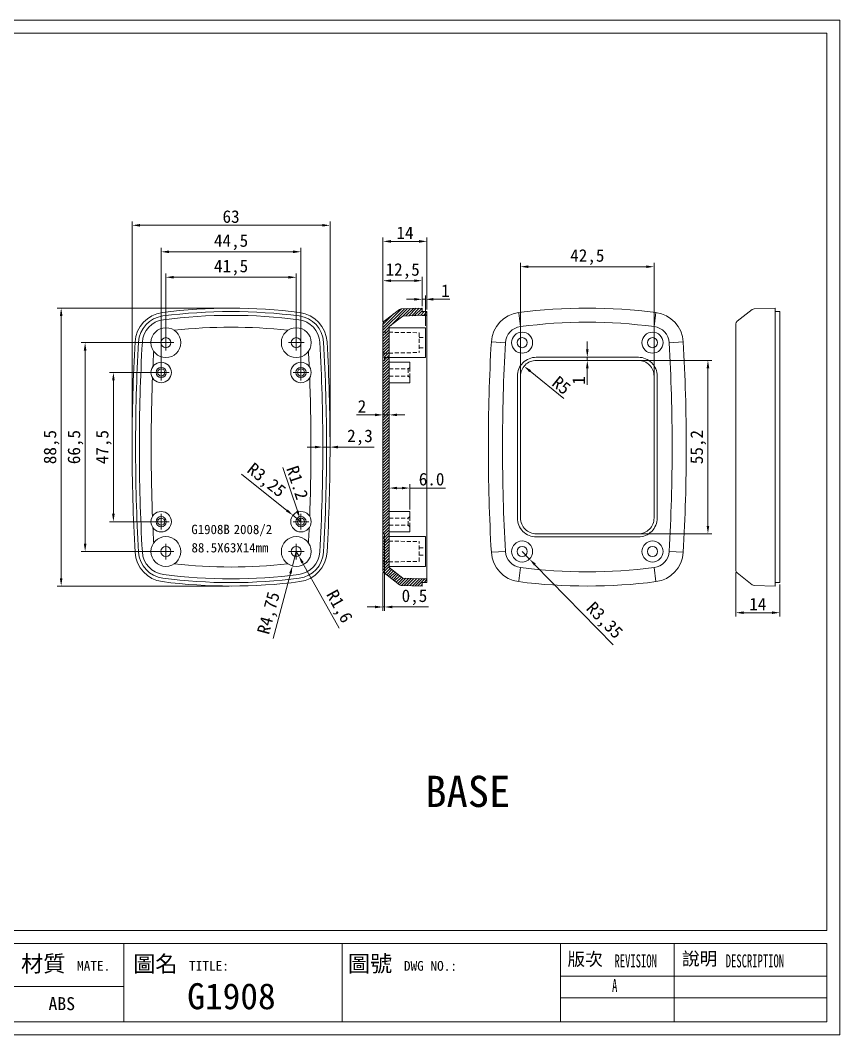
# Model space of a CAD drawing. Header units: millimetres. Extents: x -706 to -112, y -791 to -468.
# Drawn here: x -372.5 to -111.6, y -791.3 to -468.3 of the extents above; entities that cross this region are included whole.
import ezdxf

# ---------------------------------------------------------------- set-up
doc = ezdxf.new("R2010")
doc.units = ezdxf.units.MM
doc.linetypes.add('HIDDEN2', pattern=[4.7625, 3.175, -1.5875])
doc.layers.get('0').update_dxf_attribs({"lineweight": 20})
for name, color, linetype, lineweight in [('剖面線', 7, 'Continuous', 20), ('虛線', 7, 'HIDDEN2', 18), ('輔助線', 7, 'Continuous', 20)]:
    doc.layers.add(name, color=color, linetype=linetype, lineweight=lineweight)
doc.styles.get("Standard").update_dxf_attribs({"font": 'KAIU.TTF'})
doc.dimstyles.new('ISO-25', dxfattribs={"dimtxt": 2, "dimasz": 2.5, "dimexe": 1.25, "dimexo": 0.625, "dimtad": 1, "dimtxsty": 'Standard', "dimcen": 2.5, "dimclrd": 1, "dimclre": 1, "dimclrt": 1, "dimadec": 0, "dimazin": 0, "dimtfac": 1, "dimtmove": 0, "dimatfit": 3, "dimfxl": 0, "dimlwd": 15, "dimlwe": 15, "dimarcsym": 0})
pattern_1 = [(45, (-1608.8498, -582.59426), (-0.4490128, 0.4490128), [])]

# ---------------------------------------------------------------- blocks, each defined once
blk = doc.blocks.new('*D3')
at = {"layer": '輔助線', "color": 1, "lineweight": 15}
for p, q in [((-144.7, -644.09), (-144.7, -658.18)), ((-130.7, -647.98), (-130.7, -658.18)), ((-142.2, -656.93), (-133.2, -656.93))]:
    blk.add_line(p, q, dxfattribs=at)
at = {"layer": '輔助線', "color": 1}
for points in [[(-142.2, -656.51), (-142.2, -657.34), (-144.7, -656.93)], [(-133.2, -656.51), (-133.2, -657.34), (-130.7, -656.93)]]:
    blk.add_solid(points, dxfattribs=at)
at = {"layer": '輔助線', "color": 1, "insert": (-137.7, -654.19), "char_height": 4, "attachment_point": 5}
blk.add_mtext('14', dxfattribs=at)
blk = doc.blocks.new('*D4')
at = {"layer": '輔助線', "color": 1, "lineweight": 15}
for p, q in [((-336.87, -603.58), (-336.87, -532.34)), ((-273.87, -603.58), (-273.87, -532.34)), ((-334.37, -533.59), (-276.37, -533.59))]:
    blk.add_line(p, q, dxfattribs=at)
at = {"layer": '輔助線', "color": 1}
for points in [[(-334.37, -533.17), (-334.37, -534), (-336.87, -533.59)], [(-276.37, -533.17), (-276.37, -534), (-273.87, -533.59)]]:
    blk.add_solid(points, dxfattribs=at)
at = {"layer": '輔助線', "color": 1, "insert": (-305.37, -530.83), "char_height": 4, "attachment_point": 5}
blk.add_mtext('63', dxfattribs=at)
blk = doc.blocks.new('*D5')
at = {"layer": '輔助線', "color": 1, "lineweight": 15}
for p, q in [((-327.62, -579.83), (-327.62, -540.77)), ((-325.12, -542.02), (-285.63, -542.02)), ((-283.13, -579.96), (-283.13, -540.77))]:
    blk.add_line(p, q, dxfattribs=at)
at = {"layer": '輔助線', "color": 1}
for points in [[(-325.12, -541.6), (-325.12, -542.44), (-327.62, -542.02)], [(-285.63, -541.6), (-285.63, -542.44), (-283.13, -542.02)]]:
    blk.add_solid(points, dxfattribs=at)
at = {"layer": '輔助線', "color": 1, "insert": (-305.37, -538.95), "char_height": 4, "attachment_point": 5}
blk.add_mtext('44,5', dxfattribs=at)
blk = doc.blocks.new('*D6')
at = {"layer": '輔助線', "color": 1, "lineweight": 15}
for p, q in [((-326.12, -570.33), (-326.12, -548.88)), ((-284.62, -570.33), (-284.62, -548.88)), ((-323.62, -550.13), (-287.12, -550.13))]:
    blk.add_line(p, q, dxfattribs=at)
at = {"layer": '輔助線', "color": 1}
for points in [[(-323.62, -549.71), (-323.62, -550.55), (-326.12, -550.13)], [(-287.12, -549.71), (-287.12, -550.55), (-284.62, -550.13)]]:
    blk.add_solid(points, dxfattribs=at)
at = {"layer": '輔助線', "color": 1, "insert": (-305.37, -547.06), "char_height": 4, "attachment_point": 5}
blk.add_mtext('41,5', dxfattribs=at)
blk = doc.blocks.new('*D7')
at = {"layer": '輔助線', "color": 1, "lineweight": 15}
for p, q in [((-306, -559.95), (-360.71, -559.95)), ((-359.46, -562.45), (-359.46, -645.95)), ((-306, -648.45), (-360.71, -648.45))]:
    blk.add_line(p, q, dxfattribs=at)
at = {"layer": '輔助線', "color": 1}
for points in [[(-359.87, -562.45), (-359.04, -562.45), (-359.46, -559.95)], [(-359.87, -645.95), (-359.04, -645.95), (-359.46, -648.45)]]:
    blk.add_solid(points, dxfattribs=at)
at = {"layer": '輔助線', "color": 1, "insert": (-362.52, -604.2), "char_height": 4, "attachment_point": 5, "rotation": 90}
blk.add_mtext('88,5', dxfattribs=at)
blk = doc.blocks.new('*D8')
at = {"layer": '輔助線', "color": 1, "lineweight": 15}
for p, q in [((-326.75, -570.95), (-353.08, -570.95)), ((-351.83, -573.45), (-351.83, -634.95)), ((-326.75, -637.45), (-353.08, -637.45))]:
    blk.add_line(p, q, dxfattribs=at)
at = {"layer": '輔助線', "color": 1}
for points in [[(-352.25, -573.45), (-351.42, -573.45), (-351.83, -570.95)], [(-352.25, -634.95), (-351.42, -634.95), (-351.83, -637.45)]]:
    blk.add_solid(points, dxfattribs=at)
at = {"layer": '輔助線', "color": 1, "insert": (-354.9, -604.2), "char_height": 4, "attachment_point": 5, "rotation": 90}
blk.add_mtext('66,5', dxfattribs=at)
blk = doc.blocks.new('*D9')
at = {"layer": '輔助線', "color": 1, "lineweight": 15}
for p, q in [((-328.25, -580.45), (-344.08, -580.45)), ((-342.83, -582.95), (-342.83, -625.45)), ((-328.25, -627.95), (-344.08, -627.95))]:
    blk.add_line(p, q, dxfattribs=at)
at = {"layer": '輔助線', "color": 1}
for points in [[(-343.25, -582.95), (-342.42, -582.95), (-342.83, -580.45)], [(-343.25, -625.45), (-342.42, -625.45), (-342.83, -627.95)]]:
    blk.add_solid(points, dxfattribs=at)
at = {"layer": '輔助線', "color": 1, "insert": (-345.9, -604.2), "char_height": 4, "attachment_point": 5, "rotation": 90}
blk.add_mtext('47,5', dxfattribs=at)
blk = doc.blocks.new('*D10')
at = {"layer": '輔助線', "color": 1, "lineweight": 15}
for p, q in [((-257.01, -564.32), (-257.01, -537.45)), ((-254.51, -538.7), (-245.51, -538.7)), ((-243.01, -560.43), (-243.01, -537.45))]:
    blk.add_line(p, q, dxfattribs=at)
at = {"layer": '輔助線', "color": 1}
for points in [[(-254.51, -538.29), (-254.51, -539.12), (-257.01, -538.7)], [(-245.51, -538.29), (-245.51, -539.12), (-243.01, -538.7)]]:
    blk.add_solid(points, dxfattribs=at)
at = {"layer": '輔助線', "color": 1, "insert": (-250.01, -535.97), "char_height": 4, "attachment_point": 5}
blk.add_mtext('14', dxfattribs=at)
blk = doc.blocks.new('*D11')
at = {"layer": '輔助線', "color": 1, "lineweight": 15}
for p, q in [((-191.97, -573.1), (-191.97, -570.6)), ((-191.97, -575.6), (-191.97, -576.6)), ((-191.35, -575.6), (-190.72, -575.6)), ((-191.35, -576.6), (-190.72, -576.6)), ((-191.97, -579.1), (-191.97, -584.33))]:
    blk.add_line(p, q, dxfattribs=at)
at = {"layer": '輔助線', "color": 1}
for points in [[(-192.39, -573.1), (-191.56, -573.1), (-191.97, -575.6)], [(-192.39, -579.1), (-191.56, -579.1), (-191.97, -576.6)]]:
    blk.add_solid(points, dxfattribs=at)
at = {"layer": '輔助線', "color": 1, "insert": (-194.71, -582.97), "char_height": 4, "attachment_point": 5, "rotation": 90}
blk.add_mtext('1', dxfattribs=at)
blk = doc.blocks.new('*D12')
at = {"layer": '輔助線', "color": 1, "lineweight": 15}
for p, q in [((-255.01, -624.08), (-255.01, -616)), ((-248.51, -624.08), (-248.51, -616)), ((-252.51, -617.25), (-251.01, -617.25)), ((-248.51, -617.25), (-237.07, -617.25))]:
    blk.add_line(p, q, dxfattribs=at)
at = {"layer": '輔助線', "color": 1}
for points in [[(-252.51, -616.83), (-252.51, -617.66), (-255.01, -617.25)], [(-251.01, -616.83), (-251.01, -617.66), (-248.51, -617.25)]]:
    blk.add_solid(points, dxfattribs=at)
at = {"layer": '輔助線', "color": 1, "insert": (-241.54, -614.44), "char_height": 4, "attachment_point": 5}
blk.add_mtext('6.0', dxfattribs=at)
blk = doc.blocks.new('*D13')
at = {"layer": '輔助線', "color": 1, "lineweight": 15}
for p, q in [((-256.51, -633.43), (-256.51, -656.36)), ((-257.01, -644.09), (-257.01, -656.36)), ((-259.51, -655.11), (-262.01, -655.11)), ((-257.01, -655.11), (-256.51, -655.11)), ((-254.01, -655.11), (-242.5, -655.11))]:
    blk.add_line(p, q, dxfattribs=at)
at = {"layer": '輔助線', "color": 1}
for points in [[(-259.51, -654.69), (-259.51, -655.52), (-257.01, -655.11)], [(-254.01, -654.69), (-254.01, -655.52), (-256.51, -655.11)]]:
    blk.add_solid(points, dxfattribs=at)
at = {"layer": '輔助線', "color": 1, "insert": (-247, -652.04), "char_height": 4, "attachment_point": 5}
blk.add_mtext('0,5', dxfattribs=at)
blk = doc.blocks.new('*D14')
at = {"layer": '輔助線', "color": 1, "lineweight": 15}
for p, q in [((-273.87, -603.58), (-273.87, -602.95)), ((-278.67, -604.2), (-281.17, -604.2)), ((-276.17, -604.2), (-273.87, -604.2)), ((-276.17, -604.83), (-276.17, -605.45)), ((-271.37, -604.2), (-259.8, -604.2))]:
    blk.add_line(p, q, dxfattribs=at)
at = {"layer": '輔助線', "color": 1}
for points in [[(-278.67, -603.78), (-278.67, -604.62), (-276.17, -604.2)], [(-271.37, -603.78), (-271.37, -604.62), (-273.87, -604.2)]]:
    blk.add_solid(points, dxfattribs=at)
at = {"layer": '輔助線', "color": 1, "insert": (-264.34, -601.13), "char_height": 4, "attachment_point": 5}
blk.add_mtext('2,3', dxfattribs=at)
blk = doc.blocks.new('*D15')
at = {"layer": '輔助線', "color": 1, "lineweight": 15}
for p, q in [((-259.51, -593.95), (-265.41, -593.95)), ((-257.01, -593.33), (-257.01, -592.7)), ((-255.01, -593.95), (-257.01, -593.95)), ((-255.01, -593.33), (-255.01, -592.7)), ((-252.51, -593.95), (-250.01, -593.95))]:
    blk.add_line(p, q, dxfattribs=at)
at = {"layer": '輔助線', "color": 1}
for points in [[(-259.51, -593.53), (-259.51, -594.37), (-257.01, -593.95)], [(-252.51, -593.53), (-252.51, -594.37), (-255.01, -593.95)]]:
    blk.add_solid(points, dxfattribs=at)
at = {"layer": '輔助線', "color": 1, "insert": (-263.71, -591.22), "char_height": 4, "attachment_point": 5}
blk.add_mtext('2', dxfattribs=at)
blk = doc.blocks.new('*D16')
at = {"layer": '輔助線', "color": 1, "lineweight": 15}
for p, q in [((-257.01, -564.32), (-257.01, -549.97)), ((-254.51, -551.22), (-247.01, -551.22)), ((-244.51, -559.33), (-244.51, -549.97))]:
    blk.add_line(p, q, dxfattribs=at)
at = {"layer": '輔助線', "color": 1}
for points in [[(-254.51, -550.81), (-254.51, -551.64), (-257.01, -551.22)], [(-247.01, -550.81), (-247.01, -551.64), (-244.51, -551.22)]]:
    blk.add_solid(points, dxfattribs=at)
at = {"layer": '輔助線', "color": 1, "insert": (-250.76, -548.16), "char_height": 4, "attachment_point": 5}
blk.add_mtext('12,5', dxfattribs=at)
blk = doc.blocks.new('*D17')
at = {"layer": '輔助線', "color": 1, "lineweight": 15}
for p, q in [((-247.01, -557.15), (-249.51, -557.15)), ((-244.51, -559.33), (-244.51, -555.9)), ((-244.51, -557.15), (-243.51, -557.15)), ((-243.51, -565.58), (-243.51, -555.9)), ((-241.01, -557.15), (-235.78, -557.15))]:
    blk.add_line(p, q, dxfattribs=at)
at = {"layer": '輔助線', "color": 1}
for points in [[(-247.01, -556.73), (-247.01, -557.56), (-244.51, -557.15)], [(-241.01, -556.73), (-241.01, -557.56), (-243.51, -557.15)]]:
    blk.add_solid(points, dxfattribs=at)
at = {"layer": '輔助線', "color": 1, "insert": (-237.14, -554.41), "char_height": 4, "attachment_point": 5}
blk.add_mtext('1', dxfattribs=at)
blk = doc.blocks.new('*D18')
at = {"layer": '輔助線', "color": 1, "lineweight": 15}
blk.add_line((-199.48, -588.71), (-210.16, -580.02), dxfattribs=at)
at = {"layer": '輔助線', "color": 1}
blk.add_solid([(-209.9, -579.7), (-210.43, -580.35), (-212.1, -578.45)], dxfattribs=at)
at = {"layer": '輔助線', "color": 1, "insert": (-200.22, -584.55), "char_height": 4, "attachment_point": 5, "rotation": 320.8666}
blk.add_mtext('R5', dxfattribs=at)
blk = doc.blocks.new('*D37')
at = {"layer": '輔助線', "color": 1, "lineweight": 15}
for p, q in [((-284.62, -637.45), (-283.84, -638.85)), ((-271, -661.88), (-282.63, -641.03))]:
    blk.add_line(p, q, dxfattribs=at)
at = {"layer": '輔助線', "color": 1}
blk.add_solid([(-282.26, -640.83), (-282.99, -641.23), (-283.84, -638.85)], dxfattribs=at)
at = {"layer": '輔助線', "color": 1, "insert": (-271.26, -655.12), "char_height": 4, "attachment_point": 5, "rotation": 299.1394}
blk.add_mtext('R1,6', dxfattribs=at)
blk = doc.blocks.new('*D38')
at = {"layer": '輔助線', "color": 1, "lineweight": 15}
for p, q in [((-284.62, -637.45), (-285.84, -642.04)), ((-291.95, -665.13), (-286.48, -644.46))]:
    blk.add_line(p, q, dxfattribs=at)
at = {"layer": '輔助線', "color": 1}
blk.add_solid([(-286.88, -644.35), (-286.07, -644.57), (-285.84, -642.04)], dxfattribs=at)
at = {"layer": '輔助線', "color": 1, "insert": (-293.01, -657.15), "char_height": 4, "attachment_point": 5, "rotation": 75.1687}
blk.add_mtext('R4,75', dxfattribs=at)
blk = doc.blocks.new('*D39')
at = {"layer": '輔助線', "color": 1, "lineweight": 15}
for p, q in [((-288.85, -610.69), (-284.26, -624.51)), ((-283.12, -627.95), (-283.48, -626.88))]:
    blk.add_line(p, q, dxfattribs=at)
at = {"layer": '輔助線', "color": 1}
blk.add_solid([(-283.87, -624.38), (-284.66, -624.64), (-283.48, -626.88)], dxfattribs=at)
at = {"layer": '輔助線', "color": 1, "insert": (-284.29, -615.53), "char_height": 4, "attachment_point": 5, "rotation": 288.3434}
blk.add_mtext('R1.2', dxfattribs=at)
blk = doc.blocks.new('*D40')
at = {"layer": '輔助線', "color": 1, "lineweight": 15}
for p, q in [((-302.09, -612.79), (-287.61, -624.36)), ((-283.12, -627.95), (-285.66, -625.92))]:
    blk.add_line(p, q, dxfattribs=at)
at = {"layer": '輔助線', "color": 1}
blk.add_solid([(-287.35, -624.03), (-287.87, -624.69), (-285.66, -625.92)], dxfattribs=at)
at = {"layer": '輔助線', "color": 1, "insert": (-294.36, -615.04), "char_height": 4, "attachment_point": 5, "rotation": 321.3573}
blk.add_mtext('R3,25', dxfattribs=at)
blk = doc.blocks.new('*D41')
at = {"layer": '輔助線', "color": 1, "lineweight": 15}
for p, q in [((-212.72, -637.45), (-210.38, -639.85)), ((-183.75, -667.11), (-208.64, -641.64))]:
    blk.add_line(p, q, dxfattribs=at)
at = {"layer": '輔助線', "color": 1}
blk.add_solid([(-208.34, -641.34), (-208.93, -641.93), (-210.38, -639.85)], dxfattribs=at)
at = {"layer": '輔助線', "color": 1, "insert": (-186.76, -659.64), "char_height": 4, "attachment_point": 5, "rotation": 314.3239}
blk.add_mtext('R3,35', dxfattribs=at)
blk = doc.blocks.new('*D42')
at = {"layer": '輔助線', "color": 1, "lineweight": 15}
for p, q in [((-213.22, -591.94), (-213.22, -545.52)), ((-170.72, -591.94), (-170.72, -545.52)), ((-210.72, -546.77), (-173.22, -546.77))]:
    blk.add_line(p, q, dxfattribs=at)
at = {"layer": '輔助線', "color": 1}
for points in [[(-210.72, -546.35), (-210.72, -547.19), (-213.22, -546.77)], [(-173.22, -546.35), (-173.22, -547.19), (-170.72, -546.77)]]:
    blk.add_solid(points, dxfattribs=at)
at = {"layer": '輔助線', "color": 1, "insert": (-191.97, -543.7), "char_height": 4, "attachment_point": 5}
blk.add_mtext('42,5', dxfattribs=at)
blk = doc.blocks.new('*D43')
at = {"layer": '輔助線', "color": 1, "lineweight": 15}
for p, q in [((-180.21, -576.6), (-152.32, -576.6)), ((-153.57, -579.1), (-153.57, -629.3)), ((-180.21, -631.8), (-152.32, -631.8))]:
    blk.add_line(p, q, dxfattribs=at)
at = {"layer": '輔助線', "color": 1}
for points in [[(-153.98, -579.1), (-153.15, -579.1), (-153.57, -576.6)], [(-153.98, -629.3), (-153.15, -629.3), (-153.57, -631.8)]]:
    blk.add_solid(points, dxfattribs=at)
at = {"layer": '輔助線', "color": 1, "insert": (-156.64, -604.2), "char_height": 4, "attachment_point": 5, "rotation": 90}
blk.add_mtext('55,2', dxfattribs=at)

msp = doc.modelspace()

# ---------------------------------------------------------------- hatches: boundary and pattern name
at = {"layer": '剖面線'}
h = msp.add_hatch(dxfattribs=at)
h.set_pattern_fill('ANSI31', color=256, scale=0.2, style=0)
h.set_pattern_definition(pattern_1)
h.paths.add_polyline_path([(-257.009, -564.941), (-257.009, -567.601), (-255.009, -567.636), (-255.009, -566.201), (-255.009, -565.811), (-250.688, -562.468), (-244.509, -562.252), (-243.009, -562.252), (-243.009, -561.051), (-244.509, -561.051), (-244.509, -559.951), (-251.187, -560.184, 0.157179), (-251.764, -560.393), (-256.621, -564.151, 0.2321073)])
h = msp.add_hatch(dxfattribs=at)
h.set_pattern_fill('ANSI31', color=256, scale=0.2, style=0)
h.set_pattern_definition(pattern_1)
h.paths.add_polyline_path([(-257.009, -567.601), (-257.009, -574.301), (-255.009, -574.266), (-255.009, -567.636)])
h.paths.add_polyline_path([(-257.009, -574.301), (-257.009, -575.601), (-256.509, -575.601), (-256.509, -575.701), (-255.009, -575.701), (-255.009, -574.266)])
h = msp.add_hatch(dxfattribs=at)
h.set_pattern_fill('ANSI31', color=256, scale=0.2, style=0)
h.set_pattern_definition(pattern_1)
h.paths.add_polyline_path([(-255.009, -577.201), (-255.009, -575.701), (-256.509, -575.701), (-256.509, -576.601), (-257.009, -576.601), (-257.009, -604.201), (-257.009, -631.801), (-256.509, -631.801), (-256.509, -632.801), (-257.009, -632.801), (-257.009, -634.101), (-255.009, -634.136), (-255.009, -632.701), (-255.009, -631.201), (-255.009, -624.701), (-255.009, -604.201), (-255.009, -583.701)])
h = msp.add_hatch(dxfattribs=at)
h.set_pattern_fill('ANSI31', color=256, scale=0.2, style=0)
h.set_pattern_definition(pattern_1)
h.paths.add_polyline_path([(-257.009, -634.101), (-257.009, -640.801), (-255.009, -640.766), (-255.009, -634.136)])
h = msp.add_hatch(dxfattribs=at)
h.set_pattern_fill('ANSI31', color=256, scale=0.2, style=0)
h.set_pattern_definition(pattern_1)
h.paths.add_polyline_path([(-255.009, -642.201), (-255.009, -640.766), (-257.009, -640.801), (-257.009, -643.46, 0.2321073), (-256.621, -644.251), (-251.764, -648.009, 0.157179), (-251.187, -648.218), (-244.509, -648.451), (-244.509, -647.351), (-243.009, -647.351), (-243.009, -646.149), (-244.509, -646.149), (-250.688, -645.934), (-255.009, -642.59)])

# ---------------------------------------------------------------- linework, layer by layer
for p, q in [((-111.624, -468.309), (-705.92, -468.309)), ((-111.624, -472.451), (-111.624, -468.309)), ((-701.779, -472.451), (-115.765, -472.451)), ((-115.765, -472.451), (-115.765, -758.165)), ((-111.624, -472.451), (-111.624, -791.297)), ((-115.765, -758.165), (-701.779, -758.165)), ((-701.779, -762.307), (-115.765, -762.307)), ((-339.548, -762.307), (-339.548, -787.155)), ((-270.026, -762.307), (-270.026, -787.155)), ((-200.503, -762.307), (-200.503, -787.155)), ((-164.293, -762.307), (-164.293, -787.155)), ((-115.765, -762.307), (-115.765, -787.155)), ((-115.765, -762.307), (-115.765, -787.155)), ((-200.503, -772.707), (-115.765, -772.707)), ((-559.551, -775.969), (-339.548, -775.969)), ((-200.503, -779.576), (-115.765, -779.576)), ((-115.765, -787.155), (-701.779, -787.155)), ((-705.92, -791.297), (-111.624, -791.297))]:
    msp.add_line(p, q)
at = {"layer": '虛線', "color": 1, "linetype": 'HIDDEN2', "ltscale": 0.4}
for p, q in [((-249.009, -626.826), (-248.509, -626.326)), ((-248.509, -629.576), (-248.509, -626.326)), ((-255.009, -629.076), (-255.009, -626.826)), ((-255.009, -626.826), (-249.009, -626.826)), ((-255.009, -629.076), (-255.009, -626.826)), ((-255.009, -629.076), (-249.009, -629.076)), ((-249.009, -629.076), (-249.009, -626.826)), ((-248.509, -629.576), (-249.009, -629.076)), ((-257.009, -634.101), (-245.509, -634.302)), ((-245.509, -640.6), (-245.509, -634.302)), ((-245.509, -636.326), (-243.509, -636.326)), ((-245.509, -638.576), (-243.509, -638.576)), ((-257.009, -640.801), (-245.509, -640.6))]:
    msp.add_line(p, q, dxfattribs=at)
at = {"layer": '輔助線'}
for p, q in [((-251.764, -560.393), (-256.621, -564.151)), ((-244.509, -559.951), (-251.187, -560.184)), ((-244.509, -559.951), (-244.509, -561.051)), ((-244.509, -561.051), (-243.009, -561.051)), ((-243.009, -561.051), (-243.009, -604.201)), ((-213.791, -561.608), (-213.243, -565.827)), ((-170.124, -561.365), (-170.704, -565.827)), ((-139.458, -560.393), (-144.315, -564.151)), ((-132.203, -559.951), (-138.881, -560.184)), ((-132.203, -559.951), (-132.203, -604.201)), ((-132.203, -561.051), (-130.703, -561.051)), ((-130.703, -561.051), (-130.703, -647.351)), ((-257.009, -564.941), (-257.009, -604.201)), ((-250.688, -562.468), (-255.009, -565.811)), ((-244.428, -562.249), (-250.688, -562.468)), ((-244.509, -562.252), (-243.009, -562.252)), ((-144.703, -564.941), (-144.703, -604.201)), ((-255.009, -565.811), (-255.009, -566.201)), ((-255.009, -566.201), (-243.509, -566.201)), ((-255.009, -575.701), (-255.009, -566.201)), ((-243.509, -566.201), (-243.509, -575.701)), ((-222.517, -570.711), (-218.025, -570.968)), ((-161.43, -570.711), (-165.922, -570.968)), ((-256.509, -575.601), (-257.009, -575.601)), ((-256.509, -576.601), (-257.009, -576.601)), ((-256.509, -575.601), (-256.509, -576.601)), ((-256.509, -575.701), (-243.509, -575.701)), ((-255.009, -575.701), (-255.009, -579.326)), ((-255.009, -577.201), (-248.509, -577.201)), ((-255.009, -577.201), (-255.009, -583.701)), ((-248.509, -577.201), (-248.509, -578.826)), ((-255.009, -583.701), (-248.509, -583.701)), ((-255.009, -583.701), (-255.009, -604.201)), ((-248.509, -582.076), (-248.509, -583.701)), ((-257.009, -643.46), (-257.009, -604.201)), ((-255.009, -624.701), (-255.009, -604.201)), ((-243.009, -647.351), (-243.009, -604.201)), ((-144.703, -643.46), (-144.703, -604.201)), ((-132.203, -648.451), (-132.203, -604.201)), ((-255.009, -624.701), (-248.509, -624.701)), ((-255.009, -624.701), (-255.009, -631.201)), ((-248.509, -626.326), (-248.509, -624.701)), ((-248.509, -631.201), (-248.509, -629.576)), ((-256.509, -631.801), (-257.009, -631.801)), ((-256.509, -632.801), (-257.009, -632.801)), ((-256.509, -632.801), (-256.509, -631.801)), ((-255.009, -632.701), (-255.009, -631.201)), ((-255.009, -631.201), (-248.509, -631.201)), ((-255.009, -632.701), (-243.509, -632.701)), ((-255.009, -632.701), (-255.009, -642.201)), ((-243.509, -642.201), (-243.509, -632.701)), ((-222.517, -637.691), (-218.025, -637.434)), ((-161.43, -637.691), (-165.922, -637.434)), ((-255.009, -642.59), (-255.009, -642.201)), ((-255.009, -642.201), (-243.509, -642.201)), ((-250.688, -645.934), (-255.009, -642.59)), ((-213.791, -646.794), (-213.243, -642.574)), ((-170.124, -647.037), (-170.704, -642.574)), ((-251.764, -648.009), (-256.621, -644.251)), ((-244.428, -646.152), (-250.688, -645.934)), ((-139.458, -648.009), (-144.315, -644.251)), ((-244.509, -648.451), (-251.187, -648.218)), ((-244.509, -646.149), (-243.009, -646.149)), ((-244.509, -648.451), (-244.509, -647.351)), ((-244.509, -647.351), (-243.009, -647.351)), ((-132.203, -648.451), (-138.881, -648.218)), ((-132.203, -647.351), (-130.703, -647.351))]:
    msp.add_line(p, q, dxfattribs=at)
at = {"layer": '輔助線', "color": 1}
for p, q in [((-326.122, -573.451), (-326.122, -568.451)), ((-284.622, -573.451), (-284.622, -568.451)), ((-328.622, -570.951), (-323.622, -570.951)), ((-287.122, -570.951), (-282.122, -570.951)), ((-327.622, -582.951), (-327.622, -577.951)), ((-283.122, -582.951), (-283.122, -577.951)), ((-330.122, -580.451), (-325.122, -580.451)), ((-285.622, -580.451), (-280.622, -580.451)), ((-327.622, -630.451), (-327.622, -625.451)), ((-283.122, -630.451), (-283.122, -625.451)), ((-330.122, -627.951), (-325.122, -627.951)), ((-285.622, -627.951), (-280.622, -627.951)), ((-326.122, -639.951), (-326.122, -634.951)), ((-284.622, -639.951), (-284.622, -634.951)), ((-328.622, -637.451), (-323.622, -637.451)), ((-287.122, -637.451), (-282.122, -637.451))]:
    msp.add_line(p, q, dxfattribs=at)
at = {"layer": '輔助線', "color": 1, "linetype": 'HIDDEN2', "ltscale": 0.4}
for p, q in [((-257.009, -567.601), (-245.509, -567.802)), ((-245.509, -567.802), (-245.509, -574.1)), ((-245.509, -569.351), (-243.509, -569.351)), ((-257.009, -574.301), (-245.509, -574.1)), ((-245.509, -572.551), (-243.509, -572.551)), ((-255.009, -579.326), (-249.009, -579.326)), ((-255.009, -579.326), (-255.009, -581.576)), ((-248.509, -578.826), (-249.009, -579.326)), ((-249.009, -579.326), (-249.009, -581.576)), ((-248.509, -578.826), (-248.509, -582.076)), ((-255.009, -581.576), (-249.009, -581.576)), ((-249.009, -581.576), (-248.509, -582.076))]:
    msp.add_line(p, q, dxfattribs=at)
at = {"layer": '輔助線'}
for points in [[(-335.916, -570.711, 0.0142711), (-336.872, -604.201, 0.0142711), (-335.916, -637.691, 0.3606298), (-327.221, -647.037, 0.0647221), (-283.523, -647.037, 0.3606298), (-274.828, -637.691, 0.0142711), (-273.872, -604.201, 0.0142711), (-274.828, -570.711, 0.3606298), (-283.523, -561.365, 0.0647221), (-327.221, -561.365, 0.3606298)], [(-334.818, -570.774, 0.0142711), (-335.772, -604.201, 0.0142711), (-334.818, -637.628, 0.3606298), (-327.079, -645.946, 0.0647221), (-283.664, -645.946, 0.3606298), (-275.926, -637.628, 0.0142711), (-274.972, -604.201, 0.0142711), (-275.926, -570.774, 0.3606298), (-283.664, -562.456, 0.0647221), (-327.079, -562.456, 0.3606298)], [(-222.517, -570.711, 0.0142711), (-223.473, -604.201, 0.0142711), (-222.517, -637.691, 0.3606298), (-213.823, -647.037, 0.0647221), (-170.124, -647.037, 0.3606298), (-161.43, -637.691, 0.0142711), (-160.473, -604.201, 0.0142711), (-161.43, -570.711, 0.3606298), (-170.124, -561.365, 0.0647221), (-213.823, -561.365, 0.3606298)], [(-333.62, -570.842, 0.0142711), (-334.572, -604.201, 0.0142711), (-333.62, -637.559, 0.3606298), (-326.925, -644.756, 0.0647221), (-283.819, -644.756, 0.3606298), (-277.124, -637.559, 0.0142711), (-276.172, -604.201, 0.0142711), (-277.124, -570.842, 0.3606298), (-283.819, -563.646, 0.0647221), (-326.925, -563.646, 0.3606298)], [(-218.025, -570.968, 0.0142711), (-218.973, -604.201, 0.0142711), (-218.025, -637.434, 0.3606298), (-213.243, -642.574, 0.0647221), (-170.704, -642.574, 0.3606298), (-165.922, -637.434, 0.0142711), (-164.973, -604.201, 0.0142711), (-165.922, -570.968, 0.3606298), (-170.704, -565.827, 0.0647221), (-213.243, -565.827, 0.3606298)], [(-208.223, -632.801, -0.4142136), (-214.223, -626.801), (-214.223, -581.601, -0.4142136), (-208.223, -575.601), (-175.723, -575.601, -0.4142136), (-169.723, -581.601), (-169.723, -626.801, -0.4142136), (-175.723, -632.801)], [(-208.223, -631.801, -0.4142136), (-213.223, -626.801), (-213.223, -581.601, -0.4142136), (-208.223, -576.601), (-175.723, -576.601, -0.4142136), (-170.723, -581.601), (-170.723, -626.801, -0.4142136), (-175.723, -631.801)]]:
    msp.add_lwpolyline(points, format="xyb", close=True, dxfattribs=at)
for points in [[(-287.281, -567.015, 0.0555137), (-323.462, -567.015)], [(-330.01, -573.68, 0.0020901), (-330.244, -578.531, 0.0020901)], [(-280.499, -578.531, 0.0020901), (-280.734, -573.68)], [(-330.393, -582.149, 0.009492), (-330.812, -604.201, 0.009492), (-330.393, -626.253, 0.009492)], [(-280.351, -626.253, 0.009492), (-279.932, -604.201, 0.009492), (-280.351, -582.149, 0.009492)], [(-330.244, -629.87, 0.0020901), (-330.01, -634.722)], [(-280.734, -634.722, 0.0020901), (-280.499, -629.87, 0.0020901)], [(-323.462, -641.387, 0.0555137), (-287.281, -641.387)]]:
    msp.add_lwpolyline(points, format="xyb", dxfattribs=at)
for centre, radius in [((-326.122, -570.951), 4.75), ((-284.622, -570.951), 4.75), ((-212.723, -570.951), 3.35), ((-171.223, -570.951), 3.35), ((-326.122, -570.951), 1.6), ((-284.622, -570.951), 1.6), ((-212.723, -570.951), 1.6), ((-171.223, -570.951), 1.6), ((-327.622, -580.451), 3.25), ((-283.122, -580.451), 3.25), ((-327.622, -580.451), 1.625), ((-327.622, -580.451), 1.125), ((-283.122, -580.451), 1.625), ((-283.122, -580.451), 1.125), ((-327.622, -627.951), 3.25), ((-327.622, -627.951), 1.625), ((-283.122, -627.951), 3.25), ((-283.122, -627.951), 1.625), ((-327.622, -627.951), 1.125), ((-283.122, -627.951), 1.125), ((-326.122, -637.451), 4.75), ((-284.622, -637.451), 4.75), ((-326.122, -637.451), 1.6), ((-284.622, -637.451), 1.6), ((-212.723, -637.451), 3.35), ((-212.723, -637.451), 1.6), ((-171.223, -637.451), 3.35), ((-171.223, -637.451), 1.6)]:
    msp.add_circle(centre, radius, dxfattribs=at)
for centre, start, end in [((-251.152, -561.183), 92, 127.73045), ((-138.846, -561.183), 92, 127.73045), ((-256.009, -564.941), 127.73045, 180), ((-143.703, -564.941), 127.73045, 180), ((-256.009, -643.46), 180, 232.26955), ((-143.703, -643.46), 180, 232.26955), ((-251.152, -647.218), 232.26955, 268), ((-138.846, -647.218), 232.26955, 268)]:
    msp.add_arc(centre, 1, start, end, dxfattribs=at)

# ---------------------------------------------------------------- texts
for s, height, p in [('G1908B', 3, (-318.026, -631.914)), ('2008/2', 3, (-304.546, -631.914)), ('88.5X63X14mm', 3, (-317.967, -637.736)), ('BASE', 9.9395, (-243.539, -718.795)), ('材質', 5.1768, (-372.241, -771.261)), ('圖名', 5.1768, (-336.555, -771.321)), ('圖號', 5.1768, (-268.2, -771.261)), ('版次', 4.1414, (-198.315, -769.298)), ('說明', 4.1414, (-161.854, -769.171)), ('MATE.', 3.1061, (-354.398, -770.917)), ('TITLE:', 3.1061, (-318.73, -770.917)), ('DWG NO.:', 3.1061, (-250.357, -770.935)), ('G1908', 8.2829, (-319.334, -783.182)), ('ABS', 4.1414, (-363.488, -783.479))]:
    msp.add_text(s, height=height).set_placement(p)
at = {"width": 0.6}
for s, height, p in [('REVISION', 4.1414, (-183.328, -769.866)), ('DESCRIPTION', 4.14144, (-147.915, -769.866)), ('A', 4.141, (-184.097, -777.706))]:
    msp.add_text(s, height=height, dxfattribs=at).set_placement(p)

# ---------------------------------------------------------------- dimensions: what is measured, and where the dimension line sits
at = {"layer": '輔助線'}
for base, p1, p2, picture, middle in [((-273.872, -533.585), (-336.872, -604.201), (-273.872, -604.201), '*D4', (-305.372, -530.828)), ((-243.009, -538.703), (-257.009, -564.941), (-243.009, -561.051), '*D10', (-250.009, -535.968)), ((-283.1266, -542.02), (-327.6218, -580.4508), (-283.1266, -580.5855), '*D5', (-305.3742, -538.953)), ((-170.723, -546.77), (-213.223, -592.565), (-170.723, -592.565), '*D42', (-191.973, -543.703)), ((-284.622, -550.13), (-326.122, -570.951), (-284.622, -570.951), '*D6', (-305.372, -547.063)), ((-244.509, -551.222), (-257.009, -564.941), (-244.509, -559.951), '*D16', (-250.759, -548.155)), ((-243.509, -557.146), (-244.509, -559.951), (-243.509, -566.201), '*D17', (-237.143, -554.41)), ((-257.009, -593.951), (-255.009, -593.951), (-257.009, -593.951), '*D15', (-263.708, -591.215)), ((-273.872, -604.201), (-276.172, -604.201), (-273.872, -604.201), '*D14', (-264.335, -601.134)), ((-256.509, -655.107), (-257.009, -643.46), (-256.509, -632.801), '*D13', (-247.002, -652.04)), ((-130.703, -656.928), (-144.703, -643.46), (-130.703, -647.351), '*D3', (-137.703, -654.192))]:
    dim = msp.add_linear_dim(base=base, p1=p1, p2=p2, dimstyle='ISO-25', override={"dimtxt": 4}, dxfattribs=at)
    dim.commit()
    dim.dimension.update_dxf_attribs({"geometry": picture, "text_midpoint": middle})
for base, p1, p2, picture, middle in [((-359.457, -648.451), (-305.372, -559.951), (-305.372, -648.451), '*D7', (-362.524, -604.201)), ((-351.833, -637.451), (-326.122, -570.951), (-326.122, -637.451), '*D8', (-354.9, -604.201)), ((-191.973, -576.601), (-191.973, -575.601), (-191.973, -576.601), '*D11', (-194.709, -582.966)), ((-153.568, -631.801), (-180.839, -576.601), (-180.839, -631.801), '*D43', (-156.635, -604.201)), ((-342.834, -627.951), (-327.622, -580.451), (-327.622, -627.951), '*D9', (-345.901, -604.201))]:
    dim = msp.add_linear_dim(base=base, p1=p1, p2=p2, angle=90, dimstyle='ISO-25', override={"dimtxt": 4}, dxfattribs=at)
    dim.commit()
    dim.dimension.update_dxf_attribs({"geometry": picture, "text_midpoint": middle})
for center, mpoint, picture, middle in [((-208.223, -581.601), (-212.102, -578.445), '*D18', (-201.965, -586.693)), ((-283.122, -627.951), (-285.66, -625.921), '*D40', (-296.272, -617.437)), ((-284.622, -637.451), (-285.838, -642.043), '*D38', (-290.045, -657.932)), ((-284.622, -637.451), (-283.843, -638.848), '*D37', (-273.941, -656.609)), ((-212.723, -637.451), (-210.383, -639.847), '*D41', (-188.955, -661.787))]:
    dim = msp.add_radius_dim(center=center, mpoint=mpoint, dimstyle='ISO-25', override={"dimtxt": 4}, dxfattribs=at)
    dim.commit()
    dim.dimension.update_dxf_attribs({"geometry": picture, "text_midpoint": middle, "dimtype": 164})
dim = msp.add_radius_dim(center=(-283.122, -627.951), mpoint=(-283.476, -626.883), text='R1.2', dimstyle='ISO-25', override={"dimtxt": 4}, dxfattribs=at)
dim.commit()
dim.dimension.update_dxf_attribs({"geometry": '*D39', "text_midpoint": (-284.285, -615.53)})
dim = msp.add_linear_dim(base=(-248.509, -617.247), p1=(-255.009, -624.701), p2=(-248.509, -624.701), text='6.0', dimstyle='ISO-25', override={"dimtxt": 4}, dxfattribs=at)
dim.commit()
dim.dimension.update_dxf_attribs({"geometry": '*D12', "text_midpoint": (-241.538, -614.443)})

doc.saveas('drawing.dxf')
